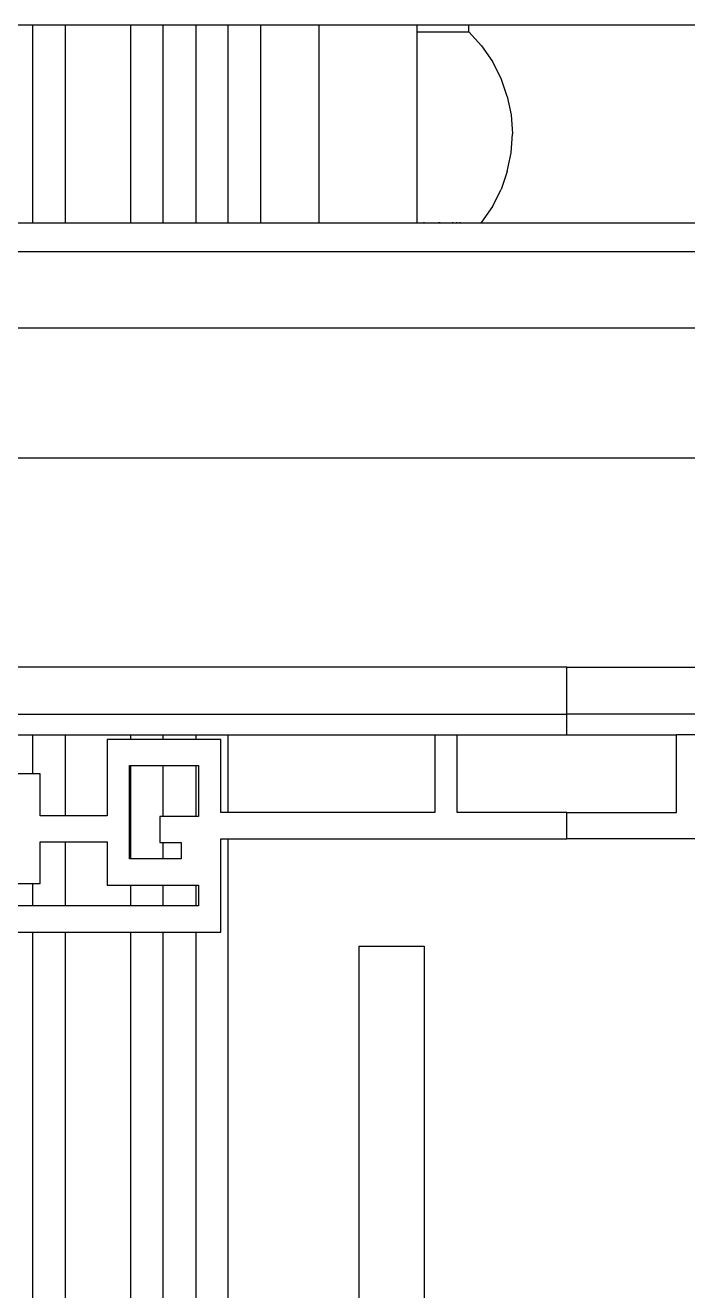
# Model space of a CAD drawing. Extents: x -24961 to 905641, y -154323 to 635957.
# Drawn here: x 436617 to 437632, y -117048 to -115108 of the extents above; entities that cross this region are included whole.
import ezdxf

# ---------------------------------------------------------------- set-up
doc = ezdxf.new("R2010")
doc.units = 0
doc.header["$LTSCALE"] = 1000
doc.header["$MEASUREMENT"] = 0
doc.layers.add('DOTE', color=1, linetype='Continuous')

msp = doc.modelspace()

# ---------------------------------------------------------------- linework, layer by layer
for p, q in [((436628.2, -115108.2), (436564.9, -115108.2)), ((436628.2, -115108.2), (436628.2, -115411.3)), ((436678.2, -115108.2), (436628.2, -115108.2)), ((436678.2, -115108.2), (436678.2, -115411.3)), ((436778.2, -115108.2), (436678.2, -115108.2)), ((436778.2, -115108.2), (436778.2, -115411.3)), ((436828.2, -115108.2), (436778.2, -115108.2)), ((436828.2, -115411.3), (436828.2, -115108.2)), ((436878.2, -115108.2), (436828.2, -115108.2)), ((436878.2, -115108.2), (436878.2, -115411.3)), ((436928.2, -115108.2), (436878.2, -115108.2)), ((436928.2, -115411.3), (436928.2, -115108.2)), ((436978.2, -115108.2), (436928.2, -115108.2)), ((436978.2, -115411.3), (436978.2, -115108.2)), ((437067.4, -115108.2), (436978.2, -115108.2)), ((437067.4, -115411.3), (437067.4, -115108.2)), ((437217.4, -115108.2), (437067.4, -115108.2)), ((437217.4, -115118.2), (437217.4, -115108.2)), ((437296.5, -115108.2), (437217.4, -115108.2)), ((437296.5, -115118.2), (437296.5, -115108.2)), ((437828.2, -115108.2), (437296.5, -115108.2)), ((437217.4, -115118.2), (437296.5, -115118.2)), ((437217.4, -115411.3), (437217.4, -115118.2)), ((437296.5, -115118.2), (437316.2, -115139.7)), ((437316.2, -115139.7), (437332.8, -115163.7)), ((437346, -115189.7), (437332.8, -115163.7)), ((437355.6, -115217.2), (437346, -115189.7)), ((437355.6, -115217.2), (437361.5, -115245.7)), ((437361.5, -115245.7), (437363.4, -115274.8)), ((437361.5, -115303.8), (437363.4, -115274.8)), ((437355.6, -115332.4), (437361.5, -115303.8)), ((437355.6, -115332.4), (437346, -115359.9)), ((437332.8, -115385.8), (437346, -115359.9)), ((437332.8, -115385.8), (437316.2, -115409.8)), ((436628.2, -115411.3), (436564.9, -115411.3)), ((436678.2, -115411.3), (436628.2, -115411.3)), ((436778.2, -115411.3), (436678.2, -115411.3)), ((436828.2, -115411.3), (436778.2, -115411.3)), ((436878.2, -115411.3), (436828.2, -115411.3)), ((436928.2, -115411.3), (436878.2, -115411.3)), ((436978.2, -115411.3), (436928.2, -115411.3)), ((437067.4, -115411.3), (436978.2, -115411.3)), ((437217.4, -115411.3), (437067.4, -115411.3)), ((437228.2, -115411.3), (437217.4, -115411.3)), ((437228.2, -115411.3), (437228.2, -115409.8)), ((437251.5, -115411.3), (437228.2, -115411.3)), ((437251.5, -115411.3), (437251.5, -115409.8)), ((437251.7, -115411.3), (437251.5, -115411.3)), ((437251.7, -115411.3), (437251.7, -115409.8)), ((437252.1, -115411.3), (437251.7, -115411.3)), ((437252.1, -115411.3), (437252.1, -115409.8)), ((437272.2, -115411.3), (437252.1, -115411.3)), ((437272.2, -115411.3), (437272.2, -115409.8)), ((437278.2, -115411.3), (437272.2, -115411.3)), ((437278.2, -115411.3), (437278.2, -115409.8)), ((437283.2, -115411.3), (437278.2, -115411.3)), ((437283.2, -115411.3), (437283.2, -115409.8)), ((437314.8, -115411.3), (437283.2, -115411.3)), ((437314.8, -115411.3), (437316.2, -115409.8)), ((437828.2, -115411.3), (437314.8, -115411.3)), ((431528.2, -115455), (439827.5, -115455)), ((435526.8, -115571.9), (439353.2, -115571.9)), ((439353.2, -115771.9), (435571.9, -115771.9)), ((437446.9, -116091.9), (435571.9, -116091.9)), ((437446.9, -116163.9), (437446.9, -116091.9)), ((437446.9, -116091.9), (439308.1, -116091.9)), ((435633.1, -116163.9), (437446.9, -116163.9)), ((437446.9, -116195.9), (437446.9, -116163.9)), ((439260.7, -116163.9), (437446.9, -116163.9)), ((435676.6, -116195.9), (436628.2, -116195.9)), ((436628.2, -116195.9), (436628.2, -116255.6)), ((436628.2, -116195.9), (436678.2, -116195.9)), ((436678.2, -116195.9), (436678.2, -116319.8)), ((436678.2, -116195.9), (436778.2, -116195.9)), ((436778.2, -116195.9), (436778.2, -116202.8)), ((436778.2, -116195.9), (436828.2, -116195.9)), ((436828.2, -116202.8), (436828.2, -116195.9)), ((436828.2, -116195.9), (436878.2, -116195.9)), ((436878.2, -116195.9), (436878.2, -116202.8)), ((436878.2, -116195.9), (436928.2, -116195.9)), ((436928.2, -116195.9), (437244.8, -116195.9)), ((436928.2, -116315.1), (436928.2, -116195.9)), ((437244.8, -116195.9), (437244.8, -116315.1)), ((437244.8, -116195.9), (437278.8, -116195.9)), ((437278.8, -116315.1), (437278.8, -116195.9)), ((437278.8, -116195.9), (437446.9, -116195.9)), ((437446.9, -116195.9), (437615, -116195.9)), ((437615, -116315.1), (437615, -116195.9)), ((437649, -116195.9), (437615, -116195.9)), ((436742.6, -116202.8), (436742.6, -116319.8)), ((436778.2, -116202.8), (436742.6, -116202.8)), ((436828.2, -116202.8), (436778.2, -116202.8)), ((436878.2, -116202.8), (436828.2, -116202.8)), ((436916.7, -116202.8), (436878.2, -116202.8)), ((436916.7, -116315.1), (436916.7, -116202.8)), ((436628.2, -116255.6), (436400.2, -116255.6)), ((436640.1, -116255.6), (436628.2, -116255.6)), ((436640.1, -116319.8), (436640.1, -116255.6)), ((436776.6, -116386.1), (436776.6, -116242.8)), ((436776.6, -116242.8), (436778.2, -116242.8)), ((436778.2, -116242.8), (436778.2, -116386.1)), ((436778.2, -116242.8), (436828.2, -116242.8)), ((436828.2, -116321.1), (436828.2, -116242.8)), ((436828.2, -116242.8), (436878.2, -116242.8)), ((436878.2, -116242.8), (436878.2, -116321.1)), ((436878.2, -116242.8), (436882.6, -116242.8)), ((436882.6, -116242.8), (436882.6, -116321.1)), ((436928.2, -116315.1), (436916.7, -116315.1)), ((437244.8, -116315.1), (436928.2, -116315.1)), ((437446.9, -116315.1), (437278.8, -116315.1)), ((437446.9, -116315.1), (437615, -116315.1)), ((437446.9, -116355.1), (437446.9, -116315.1)), ((436678.2, -116319.8), (436640.1, -116319.8)), ((436742.6, -116319.8), (436678.2, -116319.8)), ((436823.1, -116321.1), (436823.1, -116361.1)), ((436828.2, -116321.1), (436823.1, -116321.1)), ((436878.2, -116321.1), (436828.2, -116321.1)), ((436882.6, -116321.1), (436878.2, -116321.1)), ((436916.7, -116498.1), (436916.7, -116355.1)), ((436916.7, -116355.1), (436928.2, -116355.1)), ((436928.2, -119070), (436928.2, -116355.1)), ((436928.2, -116355.1), (437446.9, -116355.1)), ((437828.2, -116355.1), (437446.9, -116355.1)), ((436640.1, -116423.9), (436640.1, -116359.8)), ((436640.1, -116359.8), (436678.2, -116359.8)), ((436678.2, -116359.8), (436678.2, -116458.1)), ((436678.2, -116359.8), (436742.6, -116359.8)), ((436742.6, -116359.8), (436742.6, -116426.1)), ((436823.1, -116361.1), (436828.2, -116361.1)), ((436828.2, -116386.1), (436828.2, -116361.1)), ((436828.2, -116361.1), (436855.7, -116361.1)), ((436855.7, -116361.1), (436855.7, -116386.1)), ((436778.2, -116386.1), (436776.6, -116386.1)), ((436828.2, -116386.1), (436778.2, -116386.1)), ((436855.7, -116386.1), (436828.2, -116386.1)), ((436501.7, -116423.9), (436628.2, -116423.9)), ((436628.2, -116423.9), (436628.2, -116458.1)), ((436628.2, -116423.9), (436640.1, -116423.9)), ((436742.6, -116426.1), (436778.2, -116426.1)), ((436778.2, -116426.1), (436778.2, -116458.1)), ((436778.2, -116426.1), (436828.2, -116426.1)), ((436828.2, -116458.1), (436828.2, -116426.1)), ((436828.2, -116426.1), (436878.2, -116426.1)), ((436878.2, -116426.1), (436878.2, -116458.1)), ((436878.2, -116426.1), (436882.6, -116426.1)), ((436882.6, -116426.1), (436882.6, -116458.1)), ((436628.2, -116458.1), (436501.7, -116458.1)), ((436678.2, -116458.1), (436628.2, -116458.1)), ((436778.2, -116458.1), (436678.2, -116458.1)), ((436828.2, -116458.1), (436778.2, -116458.1)), ((436878.2, -116458.1), (436828.2, -116458.1)), ((436882.6, -116458.1), (436878.2, -116458.1)), ((436501.7, -116498.1), (436628.2, -116498.1)), ((436628.2, -116498.1), (436628.2, -119070)), ((436628.2, -116498.1), (436678.2, -116498.1)), ((436678.2, -116498.1), (436678.2, -119070)), ((436678.2, -116498.1), (436778.2, -116498.1)), ((436778.2, -116498.1), (436778.2, -119070)), ((436778.2, -116498.1), (436828.2, -116498.1)), ((436828.2, -119070), (436828.2, -116498.1)), ((436828.2, -116498.1), (436878.2, -116498.1)), ((436878.2, -116498.1), (436878.2, -119070)), ((436878.2, -116498.1), (436916.7, -116498.1)), ((437128.2, -116519.7), (437128.2, -119070)), ((437128.2, -116519.7), (437228.2, -116519.7)), ((437228.2, -116519.7), (437228.2, -119070))]:
    msp.add_line(p, q)
at = {"layer": 'DOTE'}
msp.add_line((392103, -115571.9), (443041.3, -115571.9), dxfattribs=at)

doc.saveas('drawing.dxf')
